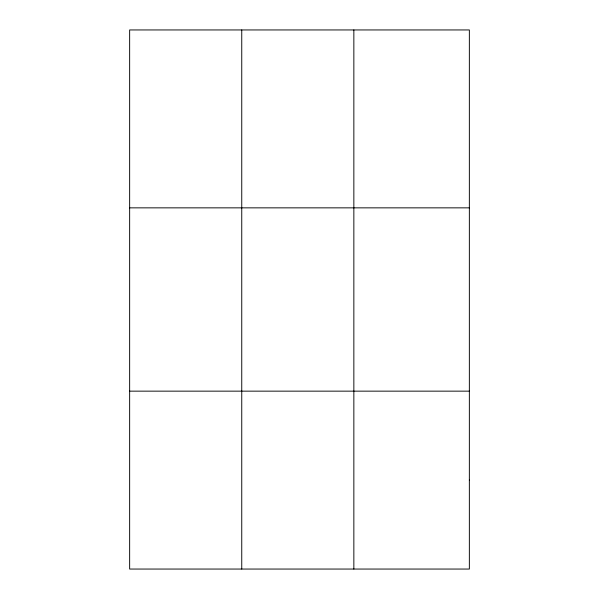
<?xml version="1.0" encoding="UTF-8"?>
<svg xmlns="http://www.w3.org/2000/svg" width="599" height="599" viewBox="0 0 599 599"><rect width="100%" height="100%" fill="white"/><g stroke="black" fill="none" stroke-linecap="round" stroke-linejoin="round"><path stroke-width="0.9" d="M241.749 29.95L241.749 569.05M353.852 29.95L353.852 569.05M129.646 207.853L469.354 207.853M129.646 391.147L469.354 391.147M469.354 480.099L469.354 569.05L129.646 569.05L129.646 29.95L469.354 29.95L469.354 480.099"/></g></svg>
